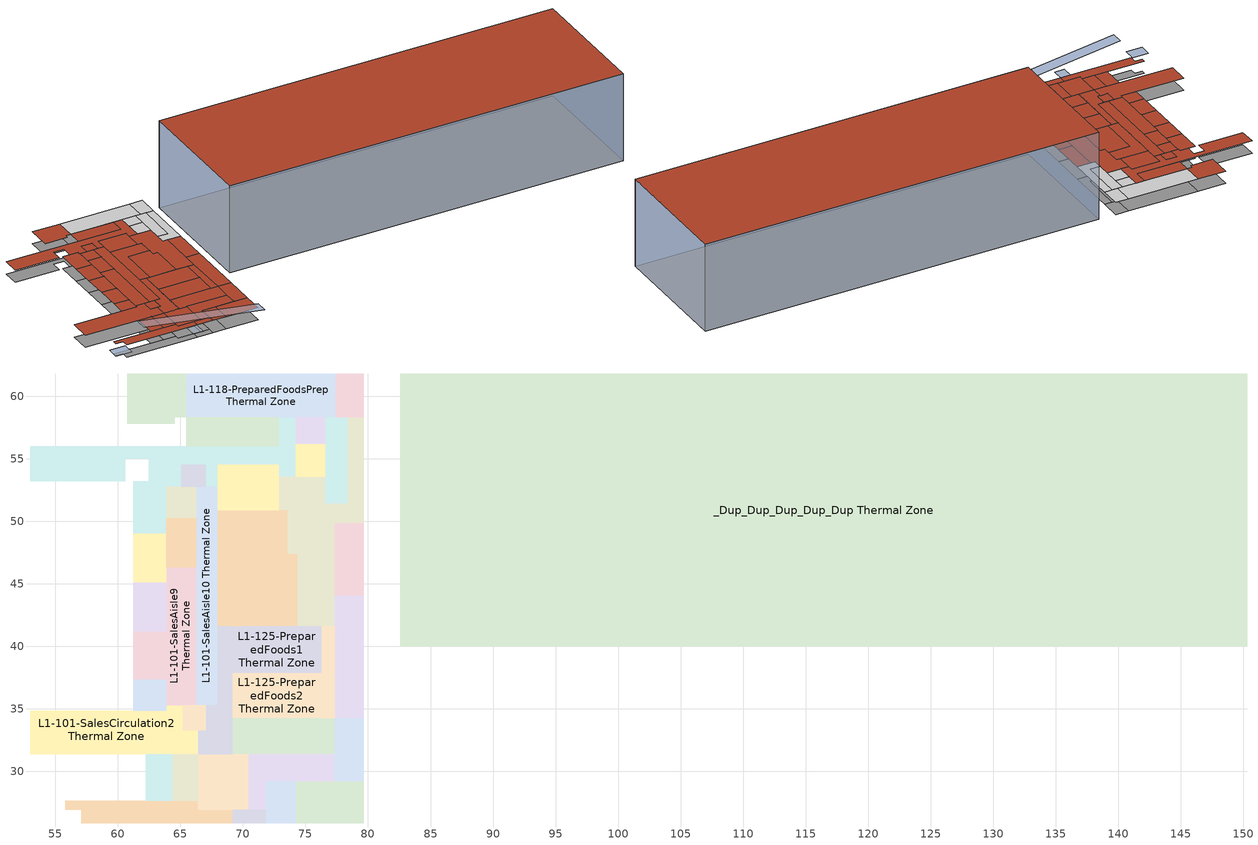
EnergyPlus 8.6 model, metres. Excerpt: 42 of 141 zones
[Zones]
_Dup_Dup_Dup_Dup_Dup Thermal Zone
 floor ground (Hole): 150.3,61.78 150.3,40 82.6,40 82.6,61.78 z0
 roof outside (Roof_BOH): 82.6,61.78 82.6,40 150.3,40 150.3,61.78 z15.24
L1-101-SalesAisle10 Thermal Zone
 floor ground (Hole): 68,52.77 68,35.3 66.27,35.3 66.27,52.77 z0
 roof outside (Roof_BOH): 66.27,52.77 66.27,35.3 68,35.3 68,52.77 z2.13
L1-101-SalesAisle9 Thermal Zone
 floor ground (Hole): 66.27,46.33 66.27,35.3 63.86,35.3 63.86,46.33 z0
 roof outside (Roof_BOH): 63.86,46.33 63.86,35.3 66.27,35.3 66.27,46.33 z2.13
L1-101-SalesCirculation10 Thermal Zone
 floor ground (Hole): 77.34,31.36 77.34,29.21 71.84,29.21 71.84,26.95 70.44,26.95 70.44,31.36 z0
 roof outside (Roof_BOH): 70.44,31.36 70.44,26.95 71.84,26.95 71.84,29.21 77.34,29.21 77.34,31.36 z2.13
L1-101-SalesCirculation2 Thermal Zone
 floor ground (Hole): 65.2,35.3 65.2,33.28 66.45,33.28 66.45,31.36 53.01,31.36 53.01,34.87 63.86,34.87 63.86,35.3 z0
 roof outside (Roof_BOH): 53.01,34.87 53.01,31.36 66.45,31.36 66.45,33.28 65.2,33.28 65.2,35.3 63.86,35.3 63.86,34.87 z2.13
L1-101-SalesCirculation4 Thermal Zone
 floor ground (Hole): 74.22,58.34 74.22,53.58 72.85,53.58 72.85,54.53 68,54.53 68,52.77 67.03,52.77 67.03,54.53 65.07,54.53 65.07,52.77 63.86,52.77 63.86,53.19 62.45,53.19 62.45,55.02 60.58,55.02 60.58,53.19 53.01,53.19 53.01,55.99 72.85,55.99 72.85,58.34 z0
 roof outside (Roof_BOH): 53.01,55.99 53.01,53.19 60.58,53.19 60.58,55.02 62.45,55.02 62.45,53.19 63.86,53.19 63.86,52.77 65.07,52.77 65.07,54.53 67.03,54.53 67.03,52.77 68,52.77 68,54.53 72.85,54.53 72.85,53.58 74.22,53.58 74.22,58.34 72.85,58.34 72.85,55.99 z2.13
L1-101-SalesCirculation5 Thermal Zone
 floor ground (Hole): 76.57,53.58 76.57,49.87 77.34,49.87 77.34,41.6 74.34,41.6 74.34,47.37 73.55,47.37 73.55,50.9 72.85,50.9 72.85,53.58 z0
 roof outside (Roof_BOH): 72.85,53.58 72.85,50.9 73.55,50.9 73.55,47.37 74.34,47.37 74.34,41.6 77.34,41.6 77.34,49.87 76.57,49.87 76.57,53.58 z2.13
L1-101-SalesCirculation6 Thermal Zone
 floor ground (Hole): 73.55,50.9 73.55,48.46 69.77,48.46 69.77,41.6 68,41.6 68,50.9 z0
 roof outside (Roof_BOH): 68,50.9 68,41.6 69.77,41.6 69.77,48.46 73.55,48.46 73.55,50.9 z2.13
L1-101-SalesCirculation7 Thermal Zone
 floor ground (Hole): 69.13,41.6 69.13,31.36 66.45,31.36 66.45,33.28 67.03,33.28 67.03,35.3 68,35.3 68,41.6 z0
 roof outside (Roof_BOH): 68,41.6 68,35.3 67.03,35.3 67.03,33.28 66.45,33.28 66.45,31.36 69.13,31.36 69.13,41.6 z2.13
L1-101-SalesCirculation8 Thermal Zone
 floor ground (Hole): 77.34,41.6 77.34,34.24 76.29,34.24 76.29,41.6 z0
 roof outside (Roof_BOH): 76.29,41.6 76.29,34.24 77.34,34.24 77.34,41.6 z2.13
L1-101-SalesCirculation9 Thermal Zone
 floor ground (Hole): 77.34,34.24 77.34,31.36 69.13,31.36 69.13,34.24 z0
 roof outside (Roof_BOH): 69.13,34.24 69.13,31.36 77.34,31.36 77.34,34.24 z2.13
L1-101-SalesRefrigerationAisle1 Thermal Zone
 floor ground (Hole): 63.86,37.32 63.86,34.87 61.24,34.87 61.24,37.32 z0
 roof outside (Roof_BOH): 61.24,37.32 61.24,34.87 63.86,34.87 63.86,37.32 z2.13
L1-101-SalesRefrigerationAisle2 Thermal Zone
 floor ground (Hole): 63.86,41.19 63.86,37.32 61.24,37.32 61.24,41.19 z0
 roof outside (Roof_BOH): 61.24,41.19 61.24,37.32 63.86,37.32 63.86,41.19 z2.13
L1-101-SalesRefrigerationAisle3 Thermal Zone
 floor ground (Hole): 63.86,45.13 63.86,41.19 61.24,41.19 61.24,45.13 z0
 roof outside (Roof_BOH): 61.24,45.13 61.24,41.19 63.86,41.19 63.86,45.13 z2.13
L1-101-SalesRefrigerationAisle4 Thermal Zone
 floor ground (Hole): 63.86,49 63.86,45.13 61.24,45.13 61.24,49 z0
 roof outside (Roof_BOH): 61.24,49 61.24,45.13 63.86,45.13 63.86,49 z2.13
L1-101-SalesRefrigerationAisle5 Thermal Zone
 floor ground (Hole): 63.86,53.19 63.86,49 61.24,49 61.24,53.19 z0
 roof outside (Roof_BOH): 61.24,53.19 61.24,49 63.86,49 63.86,53.19 z2.13
L1-101-SalesRefrigerationAisle6 Thermal Zone
 floor ground (Hole): 66.27,52.77 66.27,50.27 63.86,50.27 63.86,52.77 z0
 roof outside (Roof_BOH): 63.86,52.77 63.86,50.27 66.27,50.27 66.27,52.77 z2.13
L1-101-SalesRefrigerationAisle7 Thermal Zone
 floor ground (Hole): 66.27,50.27 66.27,46.33 63.86,46.33 63.86,50.27 z0
 roof outside (Roof_BOH): 63.86,50.27 63.86,46.33 66.27,46.33 66.27,50.27 z2.13
L1-101-SalesRefrigerationEndcap2 Thermal Zone
 floor ground (Hole): 67.03,54.53 67.03,52.77 65.07,52.77 65.07,54.53 z0
 roof outside (Roof_BOH): 65.07,54.53 65.07,52.77 67.03,52.77 67.03,54.53 z2.13
L1-101-SalesRefrigerationEndcap3 Thermal Zone
 floor ground (Hole): 67.03,35.3 67.03,33.28 65.2,33.28 65.2,35.3 z0
 roof outside (Roof_BOH): 65.2,35.3 65.2,33.28 67.03,33.28 67.03,35.3 z2.13
L1-101-SalesRefrigerationReachInBeer Thermal Zone
 floor ground (Hole): 72.85,58.34 72.85,55.99 65.46,55.99 65.46,58.34 z0
 roof outside (Roof_BOH): 65.46,58.34 65.46,55.99 72.85,55.99 72.85,58.34 z2.13
L1-101-SalesRefrigerationReachInBeverages Thermal Zone
 floor ground (Hole): 79.67,34.24 79.67,29.21 77.34,29.21 77.34,34.24 z0
 roof outside (Roof_BOH): 77.34,34.24 77.34,29.21 79.67,29.21 79.67,34.24 z2.13
L1-101-SalesRefrigerationReachInChees Thermal Zone
 floor ground (Hole): 79.67,49.87 79.67,44.08 77.34,44.08 77.34,49.87 z0
 roof outside (Roof_BOH): 77.34,49.87 77.34,44.08 79.67,44.08 79.67,49.87 z2.13
L1-101-SalesRefrigerationReachInPrepared Thermal Zone
 floor ground (Hole): 79.67,44.08 79.67,34.24 77.34,34.24 77.34,44.08 z0
 roof outside (Roof_BOH): 77.34,44.08 77.34,34.24 79.67,34.24 79.67,44.08 z2.13
L1-101-SalesWine Thermal Zone
 floor ground (Hole): 72.85,54.53 72.85,50.9 68,50.9 68,54.53 z0
 roof outside (Roof_BOH): 68,54.53 68,50.9 72.85,50.9 72.85,54.53 z2.13
L1-102-Checkout3 Thermal Zone
 floor ground (Hole): 64.37,31.36 64.37,27.64 62.21,27.64 62.21,31.36 z0
 roof outside (Roof_BOH): 62.21,31.36 62.21,27.64 64.37,27.64 64.37,31.36 z2.13
L1-102-Checkout4 Thermal Zone
 floor ground (Hole): 66.45,31.36 66.45,27.64 64.37,27.64 64.37,31.36 z0
 roof outside (Roof_BOH): 64.37,31.36 64.37,27.64 66.45,27.64 66.45,31.36 z2.13
L1-102-CheckoutBagging Thermal Zone
 floor ground (Hole): 69.19,26.95 69.19,25.88 57.06,25.88 57.06,26.95 55.81,26.95 55.81,27.64 66.45,27.64 66.45,26.95 z0
 roof outside (Roof_BOH): 55.81,27.64 55.81,26.95 57.06,26.95 57.06,25.88 69.19,25.88 69.19,26.95 66.45,26.95 66.45,27.64 z2.13
L1-102-Exit Thermal Zone
 floor ground (Hole): 71.84,26.95 71.84,25.88 69.19,25.88 69.19,26.95 z0
 roof outside (Roof_BOH): 69.19,26.95 69.19,25.88 71.84,25.88 71.84,26.95 z2.13
L1-102-SelfCheckout Thermal Zone
 floor ground (Hole): 70.44,31.36 70.44,26.95 66.45,26.95 66.45,31.36 z0
 roof outside (Roof_BOH): 66.45,31.36 66.45,26.95 70.44,26.95 70.44,31.36 z2.13
L1-117-SeafoodSurface Thermal Zone
 floor ground (Hole): 65.46,61.78 65.46,58.34 64.56,58.34 64.56,57.81 60.74,57.81 60.74,61.78 z0
 roof outside (Roof_BOH): 60.74,61.78 60.74,57.81 64.56,57.81 64.56,58.34 65.46,58.34 65.46,61.78 z2.13
L1-118-PreparedFoodsPrep Thermal Zone
 floor ground (Hole): 77.42,61.78 77.42,58.34 65.46,58.34 65.46,61.78 z0
 ceiling to L1S1-PreparedFoodsPrep Thermal Zone (Hole): 65.46,61.78 65.46,58.34 77.42,58.34 77.42,61.78 z2.13
L1-119-DeliCooler Thermal Zone
 floor ground (Hole): 79.67,61.78 79.67,58.34 77.42,58.34 77.42,61.78 z0
 ceiling to L1S1-DeliCooler Thermal Zone (Hole): 77.42,61.78 77.42,58.34 79.67,58.34 79.67,61.78 z2.13
L1-120-Women Thermal Zone
 floor ground (Hole): 76.57,58.34 76.57,56.22 74.22,56.22 74.22,58.34 z0
 ceiling to L1S1-Women Thermal Zone (Hole): 74.22,58.34 74.22,56.22 76.57,56.22 76.57,58.34 z2.13
L1-121-Men Thermal Zone
 floor ground (Hole): 76.57,56.22 76.57,53.58 74.22,53.58 74.22,56.22 z0
 ceiling to L1S1-Men Thermal Zone (Hole): 74.22,56.22 74.22,53.58 76.57,53.58 76.57,56.22 z2.13
L1-122-Corridor Thermal Zone
 floor ground (Hole): 78.33,58.34 78.33,51.44 76.57,51.44 76.57,58.34 z0
 ceiling to L1S1-Corridor Thermal Zone (Hole): 76.57,58.34 76.57,51.44 78.33,51.44 78.33,58.34 z2.13
L1-123-Stairs Thermal Zone
 floor ground (Hole): 79.67,58.34 79.67,49.87 76.57,49.87 76.57,51.44 78.33,51.44 78.33,58.34 z0
 ceiling to L1S1-Stairs Thermal Zone (Hole): 78.33,58.34 78.33,51.44 76.57,51.44 76.57,49.87 79.67,49.87 79.67,58.34 z2.13
L1-124-SpecialtyService Thermal Zone
 floor ground (Hole): 74.34,47.37 74.34,41.6 69.77,41.6 69.77,48.46 73.55,48.46 73.55,47.37 z0
 roof outside (Roof_BOH): 69.77,48.46 69.77,41.6 74.34,41.6 74.34,47.37 73.55,47.37 73.55,48.46 z2.13
L1-125-PreparedFoods1 Thermal Zone
 floor ground (Hole): 76.29,41.6 76.29,37.86 69.13,37.86 69.13,41.6 z0
 roof outside (Roof_BOH): 69.13,41.6 69.13,37.86 76.29,37.86 76.29,41.6 z2.13
L1-125-PreparedFoods2 Thermal Zone
 floor ground (Hole): 76.29,37.86 76.29,34.24 69.13,34.24 69.13,37.86 z0
 roof outside (Roof_BOH): 69.13,37.86 69.13,34.24 76.29,34.24 76.29,37.86 z2.13
L1-126-BakeryService Thermal Zone
 floor ground (Hole): 79.67,29.21 79.67,25.88 74.23,25.88 74.23,29.21 z0
 roof outside (Roof_BOH): 74.23,29.21 74.23,25.88 79.67,25.88 79.67,29.21 z2.13
L1-127-Coffee Thermal Zone
 floor ground (Hole): 74.23,29.21 74.23,25.88 71.84,25.88 71.84,29.21 z0
 roof outside (Roof_BOH): 71.84,29.21 71.84,25.88 74.23,25.88 74.23,29.21 z2.13
shading: 82.6,61.78 82.6,40 / 82.6,40 150.3,40 / 150.3,40 150.3,61.78 / 150.3,61.78 82.6,61.78 z0:15.24; 150.3,61.78 150.3,40 82.6,40 82.6,61.78 z0; 82.6,61.78 82.6,40 150.3,40 150.3,61.78 z15.24; 58.95,25.88,5.71 79.67,25.88,2.82 79.67,23.88,2.82 58.95,23.88,5.71; 56.79,25.88 56.79,23.87 54.11,23.87 54.11,25.88 z2.09; 69.16,25.88 69.16,23.87 67.45,23.87 67.45,25.88 z2.09; 56.79,25.88 56.79,23.87 54.11,23.87 54.11,25.88 z2.09; 69.16,25.88 69.16,23.87 67.45,23.87 67.45,25.88 z2.09; 58.95,25.88,5.71 79.67,25.88,2.82 79.67,23.88,2.82 58.95,23.88,5.71
[Building]
NoeValleyWFM.idf: North Axis {deg}=356.173; Terrain=City; Solar Distribution=FullInteriorAndExteriorWithReflections; Maximum Number of Warmup Days=25; Minimum Number of Warmup Days=6
[Site:Location]
1E1ABA: Latitude {deg}=0; Longitude {deg}=0; Time Zone {hr}=0; Elevation {m}=0
[Material]
Name | Roughness | Thickness {m} | Conductivity {W/m-K} | Density {kg/m3} | Specific Heat {J/kg-K}
Insulation: Cellular glass - 75mm | MediumRough | 0.075 | 0.05 | 136 | 750
Plywood (Douglas Fir) - 12.7mm | Smooth | 0.0127 | 0.12 | 540 | 1210
[Material:NoMass]
Name | Roughness | Thermal Resistance {m2-K/W} | Thermal Absorptance | Solar Absorptance | Visible Absorptance
Vaporseal - plastic film | Rough | 0.002
Air | VeryRough | 0.00158499 | 0.001 | 0.001 | 0.001
[Construction]
Roof_BOH: Vaporseal - plastic film, Insulation: Cellular glass - 75mm, Plywood (Douglas Fir) - 12.7mm
Hole: Air
[Zone]
L1-101-SalesAisle10 Thermal Zone; L1-101-SalesAisle9 Thermal Zone; L1-101-SalesCirculation10 Thermal Zone; L1-101-SalesCirculation2 Thermal Zone; L1-101-SalesCirculation4 Thermal Zone; L1-101-SalesCirculation5 Thermal Zone; L1-101-SalesCirculation6 Thermal Zone; L1-101-SalesCirculation7 Thermal Zone; L1-101-SalesCirculation8 Thermal Zone; L1-101-SalesCirculation9 Thermal Zone; L1-101-SalesRefrigerationAisle1 Thermal Zone; L1-101-SalesRefrigerationAisle2 Thermal Zone; L1-101-SalesRefrigerationAisle3 Thermal Zone; L1-101-SalesRefrigerationAisle4 Thermal Zone; L1-101-SalesRefrigerationAisle5 Thermal Zone; L1-101-SalesRefrigerationAisle6 Thermal Zone; L1-101-SalesRefrigerationAisle7 Thermal Zone; L1-101-SalesRefrigerationEndcap2 Thermal Zone; L1-101-SalesRefrigerationEndcap3 Thermal Zone; L1-101-SalesRefrigerationReachInBeer Thermal Zone; L1-101-SalesRefrigerationReachInBeverages Thermal Zone; L1-101-SalesRefrigerationReachInChees Thermal Zone; L1-101-SalesRefrigerationReachInPrepared Thermal Zone; L1-101-SalesWine Thermal Zone; L1-102-Checkout3 Thermal Zone; L1-102-Checkout4 Thermal Zone; L1-102-CheckoutBagging Thermal Zone; L1-102-Exit Thermal Zone; L1-102-SelfCheckout Thermal Zone; L1-117-SeafoodSurface Thermal Zone; L1-118-PreparedFoodsPrep Thermal Zone; L1-119-DeliCooler Thermal Zone; L1-120-Women Thermal Zone; L1-121-Men Thermal Zone; L1-122-Corridor Thermal Zone; L1-123-Stairs Thermal Zone; L1-124-SpecialtyService Thermal Zone; L1-125-PreparedFoods1 Thermal Zone; L1-125-PreparedFoods2 Thermal Zone; L1-126-BakeryService Thermal Zone; L1-127-Coffee Thermal Zone; _Dup_Dup_Dup_Dup_Dup Thermal Zone
[Lights]
N-A - Mens Room 2: Zone or ZoneList=L1-121-Men Thermal Zone; Schedule=Lighting_Ambient; Design Level Calculation Method=LightingLevel; Lighting Level {W}=64; Return Air Fraction=0; Fraction Radiant=0.58; Fraction Visible=0.21; Fraction Replaceable=1; Return Air Fraction Calculated from Plenum Temperature=No
[ElectricEquipment] Design Level Calculation Method=EquipmentLevel
Name | Zone or ZoneList | Schedule | Design Level {W} | Fraction Radiant
10300C - Checkstand; 10600C - Register | L1-102-Checkout3 Thermal Zone | Equipment_Cashier | 400 | 0.1
10300D - Checkstand; 10600D - Register | L1-102-Checkout4 Thermal Zone | Equipment_Cashier | 400 | 0.1
10301 - Express Check; 10600F - Register; 10600G - Register; 10600H - Register; 10600J - Register | L1-102-SelfCheckout Thermal Zone | Equipment_Cashier | 400 | 0.1
9305 - Espressor Brewer | L1-127-Coffee Thermal Zone | Equipment_Misc1 | 4600
9306 - Grinder | L1-127-Coffee Thermal Zone | Equipment_Misc1 | 1080
9516 - Register | L1-127-Coffee Thermal Zone | Equipment_Cashier | 400
9304 - Coffee Brewer | L1-126-BakeryService Thermal Zone | Equipment_Misc1 | 4600
9307A - Grinder; 9307B - Grinder | L1-126-BakeryService Thermal Zone | Equipment_Misc1 | 1080
9302 - Scale | L1-126-BakeryService Thermal Zone | Equipment_Cashier | 120
9312 - Ice Machine | L1-126-BakeryService Thermal Zone | ALWAYS_ON | 624
9313 - Wheat Grass Juicer | L1-126-BakeryService Thermal Zone | Equipment_Misc1 | 696
9300 - Freezer | L1-126-BakeryService Thermal Zone | ALWAYS_ON | 816
9301 - Refrigerator | L1-126-BakeryService Thermal Zone | ALWAYS_ON | 120
9311A - Blender; 9311B - Blender; 9311C - Blender | L1-126-BakeryService Thermal Zone | Equipment_Misc1 | 1344
9309 - Dishwasher | L1-126-BakeryService Thermal Zone | Equipment_Misc1 | 1848
5116 - Food Bar | L1-125-PreparedFoods2 Thermal Zone | Equipment_Misc2 | 9027
5248 - Hot Food | L1-125-PreparedFoods2 Thermal Zone | Equipment_Misc2 | 1747
5115 - Salad Bar | L1-125-PreparedFoods1 Thermal Zone | Equipment_Misc2 | 998
4300 - Scale | L1-124-SpecialtyService Thermal Zone | Equipment_Cashier | 120
4301 - Wrapper; 4302 - Mini Wrapper | L1-124-SpecialtyService Thermal Zone | Equipment_Misc1 | 240
4303 - Cheese Grater | L1-124-SpecialtyService Thermal Zone | Equipment_Misc1 | 1200
4504 - Fly Trap | L1-124-SpecialtyService Thermal Zone | ALWAYS_ON | 70
4505 - Food Processor | L1-124-SpecialtyService Thermal Zone | Equipment_Misc1 | 70
5288 - Veggie Dryer | L1-118-PreparedFoodsPrep Thermal Zone | Equipment_Misc1 | 696
5253 - Ref Table Top; 5455 - Ref Table Top | L1-118-PreparedFoodsPrep Thermal Zone | Equipment_Misc1 | 660
5254 - Sandwhich Table | L1-118-PreparedFoodsPrep Thermal Zone | Equipment_Misc1 | 1440
5290 - Sealer | L1-118-PreparedFoodsPrep Thermal Zone | Equipment_Misc1 | 1200
5298 - Rotisserie | L1-118-PreparedFoodsPrep Thermal Zone | Equipment_Misc1 | 640
5284A - Convection Steamer; 5284B - Convection Steamer | L1-118-PreparedFoodsPrep Thermal Zone | Equipment_Misc1 | 17000
5328 - Alto Shaam | L1-118-PreparedFoodsPrep Thermal Zone | Equipment_Misc1 | 811
5500 - Fly Trap | L1-118-PreparedFoodsPrep Thermal Zone | ALWAYS_ON | 70
2329 - Blast Chiller | L1-118-PreparedFoodsPrep Thermal Zone | Equipment_Misc3 | 1176
5268 - Scale | L1-118-PreparedFoodsPrep Thermal Zone | Equipment_Cashier | 120
2300A - Scale; 2300B - Scale | L1-117-SeafoodSurface Thermal Zone | Equipment_Cashier | 120
2307 - Food Processor | L1-117-SeafoodSurface Thermal Zone | Equipment_Misc1 | 840
2313A - Ref Table Top; 2313B - Ref Table Top | L1-117-SeafoodSurface Thermal Zone | Equipment_Misc1 | 660
2308 - Wrapper | L1-117-SeafoodSurface Thermal Zone | Equipment_Misc1 | 240
2508 - Fly Trap | L1-117-SeafoodSurface Thermal Zone | ALWAYS_ON | 70
[Exterior:Lights] Schedule=Lighting_Outdoor; Control Option=AstronomicalClock
Name | Design Level {W}
M3-A Exterior; M3-B Exterior; M3-C Exterior; M3-D Exterior; M3-E Exterior; M3-F Exterior; M3-G Exterior; M3-H Exterior | 70
M4-A Exterior; M4-B Exterior | 26
[Schedule:Compact]
ALWAYS_ON: Through: 12/31, For: AllDays, Until: 24:00, 1
Equipment_Cashier; Equipment_Misc1; Equipment_Misc2; Equipment_Misc3: Through: 12/31, For: Weekdays, Until: 06:00, 0.2, Until: 08:00, 0.4, Until: 09:00, 0.7, Until: 18:00, 0.9, Until: 20:00, 0.8, Until: 21:00, 0.7, Until: 22:00, 0.4, Until: 24:00, 0.2, For: Saturday, Until: 06:00, 0.15, Until: 08:00, 0.3, Until: 09:00, 0.5, Until: 10:00, 0.8, Until: 18:00, 0.9, Until: 19:00, 0.7, Until: 21:00, 0.5, Until: 22:00, 0.3, Until: 24:00, 0.15, For: SummerDesignDay, Until: 24:00, 1, For: WinterDesignDay, Until: 24:00, 0, For: Sunday Holidays AllOtherDays, Until: 06:00, 0.15, Until: 10:00, 0.3, Until: 12:00, 0.6, Until: 17:00, 0.8, Until: 18:00, 0.6, Until: 22:00, 0.4, Until: 24:00, 0.15
Lighting_Outdoor; Lighting_Ambient: Through: 12/31, For: Weekdays, Until: 06:00, 0.05, Until: 08:00, 0.2, Until: 09:00, 0.5, Until: 18:00, 0.9, Until: 20:00, 0.6, Until: 21:00, 0.5, Until: 22:00, 0.2, Until: 24:00, 0.05, For: Saturday, Until: 06:00, 0.05, Until: 08:00, 0.1, Until: 09:00, 0.3, Until: 10:00, 0.6, Until: 18:00, 0.9, Until: 19:00, 0.5, Until: 21:00, 0.3, Until: 22:00, 0.1, Until: 24:00, 0.05, For: SummerDesignDay, Until: 24:00, 1, For: WinterDesignDay, Until: 24:00, 0, For: Sunday Holidays AllOtherDays, Until: 06:00, 0.05, Until: 10:00, 0.1, Until: 12:00, 0.4, Until: 17:00, 0.6, Until: 18:00, 0.4, Until: 22:00, 0.2, Until: 24:00, 0.05
